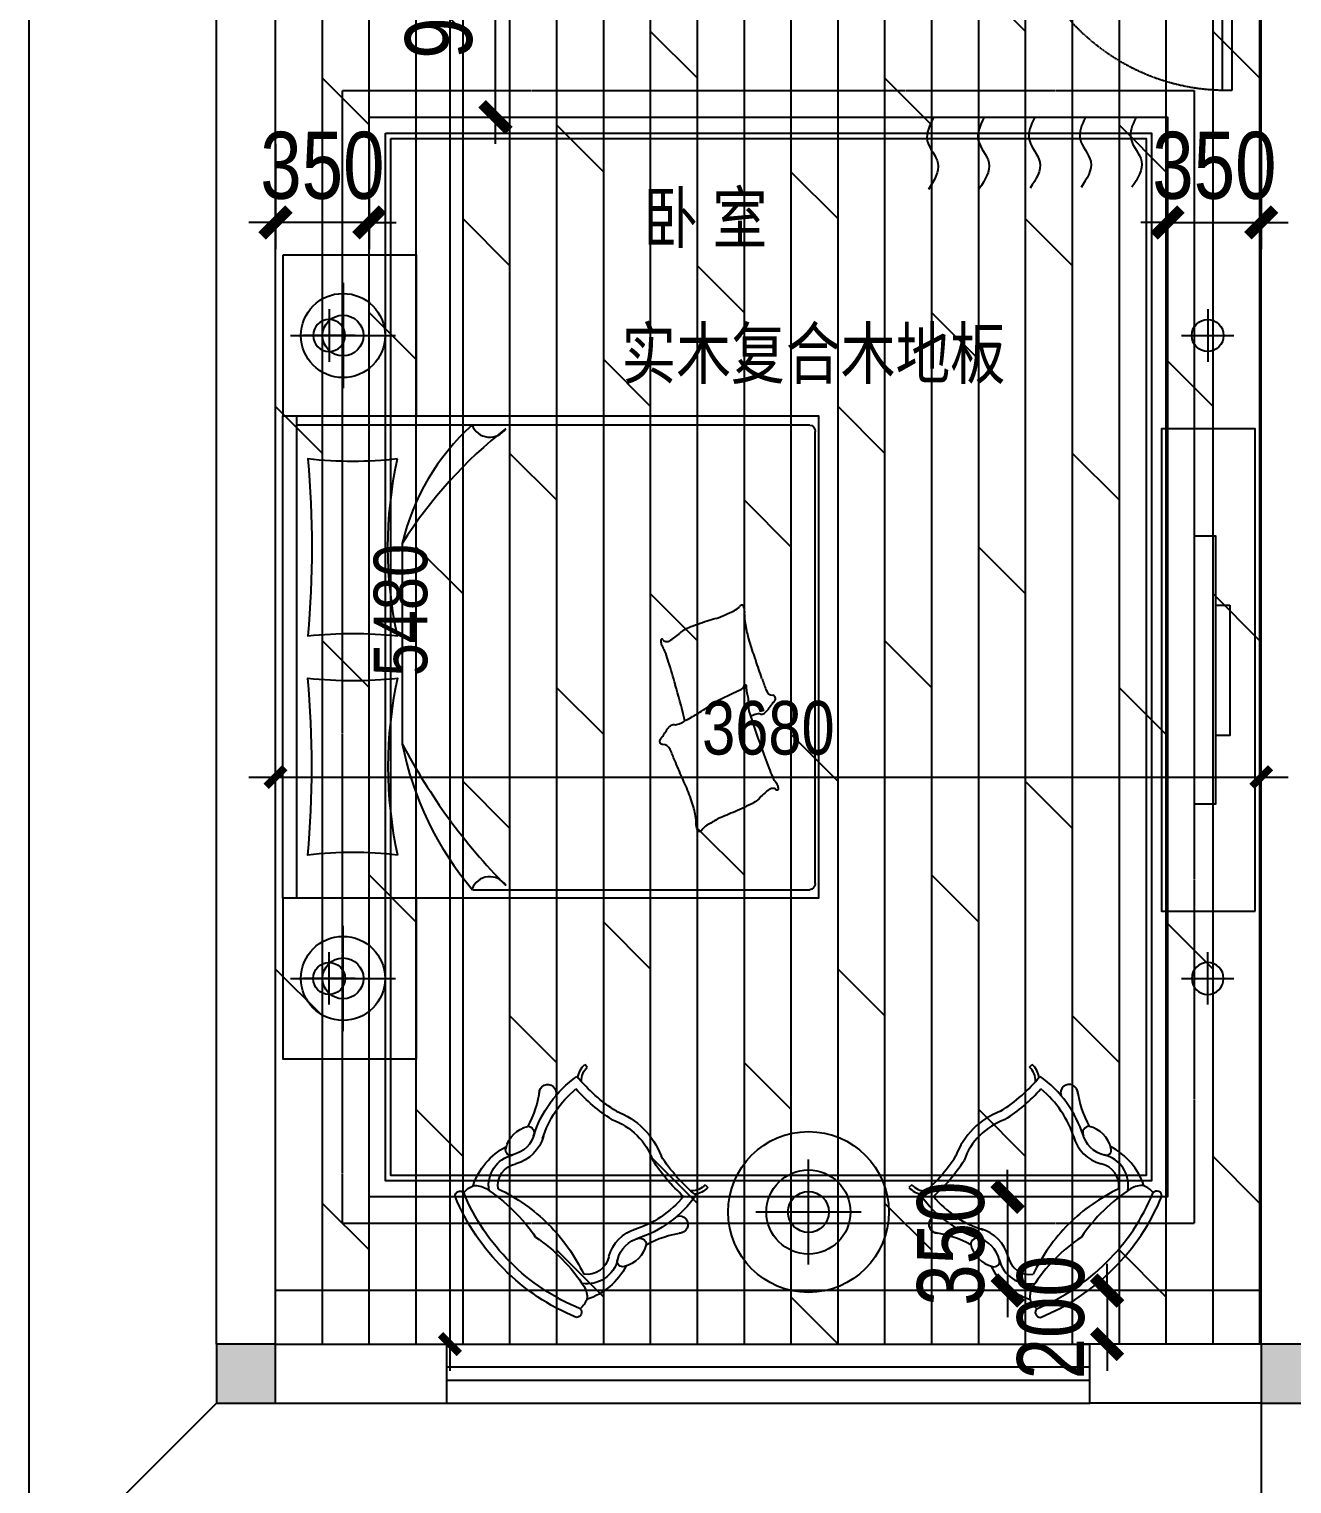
# Model space of a CAD drawing. Extents: x 160245 to 405305, y -111140 to 232735.
# Drawn here: x 165885 to 170600, y 211837 to 217267 of the extents above; entities that cross this region are included whole.
import ezdxf

# ---------------------------------------------------------------- set-up
doc = ezdxf.new("R2010")
doc.units = 0
doc.header["$LTSCALE"] = 10
doc.header["$MEASUREMENT"] = 0
doc.linetypes.add('CENTER2', pattern=[1.125, 0.75, -0.125, 0.125, -0.125])
doc.linetypes.add('DASH', pattern=[0.35, 0.25, -0.1])
doc.layers.get('Defpoints').update_dxf_attribs({"color": 229})
for name, color, linetype in [('C-ceiling 天花', 153, 'Continuous'), ('C-L-T 灯具尺寸', 9, 'Continuous'), ('C-Light 灯具', 107, 'Continuous'), ('Door 门', 107, 'Continuous'), ('P-Furniture 家具', 153, 'Continuous'), ('P-New Wall Size 隔墙尺寸', 8, 'Continuous'), ('P-O wall 原始墙体', 245, 'Continuous'), ('P-Stair 楼梯（原建筑设备）', 159, 'Continuous'), ('P-Text  平面文字', 9, 'Continuous'), ('P-window 窗', 107, 'Continuous'), ('地面布置图', 250, 'Continuous')]:
    doc.layers.add(name, color=color, linetype=linetype)
doc.styles.add('PDC DIM', font='PMingLiU-ExtB.ttf', dxfattribs={"width": 0.85})
doc.dimstyles.new('PDC-A2', dxfattribs={"dimscale": 0, "dimtxt": 2.5, "dimasz": 1, "dimexe": 1, "dimexo": 1, "dimgap": 0.7, "dimtad": 1, "dimdec": 0, "dimtxsty": 'PDC DIM', "dimblk": 'ARCHTICK', "dimcen": 1, "dimdle": 1, "dimclrd": 8, "dimclre": 8, "dimclrt": 9, "dimadec": 0, "dimazin": 0, "dimtfac": 1, "dimtdec": 0, "dimtix": 1, "dimtmove": 2, "dimatfit": 3, "dimldrblk": 'PDC A2 T R', "dimfxl": 10, "dimfxlon": 1, "dimarcsym": 0})

# ---------------------------------------------------------------- blocks, each defined once
blk = doc.blocks.new('A$C5E9C12C4')
at = {"color": 250, "linetype": 'ByBlock'}
for p, q in [((834.1, 1967.8), (834.1, 52.4)), ((2545, 1987.8), (858.1, 1987.8)), ((2569, 709.1), (2569, 1967.8)), ((1275.8, 446.3), (2024.2, 446.3)), ((500, 28.6), (500, 421.4)), ((2900, 28.6), (2900, 421.4)), ((303.6, 225), (696.4, 225)), ((3096.4, 225), (2703.6, 225))]:
    blk.add_line(p, q, dxfattribs=at)
at = {"linetype": 'ByBlock'}
blk.add_line((2600, 52.4), (800, 52.4), dxfattribs=at)
for points in [[(800, 0), (800, 2000), (2600, 2000), (2600, 0)], [(200, 0), (800, 0), (800, 500), (200, 500)], [(2600, 0), (3200, 0), (3200, 500), (2600, 500)]]:
    blk.add_lwpolyline(points, close=True, dxfattribs=at)
at = {"color": 250, "linetype": 'ByBlock'}
for points in [[(2328.3, 1583.4, 0.101392), (2346.2, 1564.3, -0.223768), (2351.8, 1553.9, -0.25558), (2349.2, 1550, -0.081563), (2334.6, 1545, -0.071805), (2318.2, 1543.8, 0.069985), (2301.4, 1542.7, 0.03546), (2245.4, 1528.7, 0.029432), (2181.1, 1504.7, 0.001554), (2150.3, 1491.2, -0.00152), (2118.7, 1477.5, -0.004735), (2086, 1463.6, 0.00382), (2045.5, 1446.5, 0.296001), (2026.9, 1419.4, -0.649774), (2007.1, 1410.9, -0.02319), (2002.4, 1414.3, 0.0288), (1998.6, 1417, 0.005727), (1991.9, 1421.2, -0.004358), (1983, 1426.7, -0.027528), (1965.5, 1439.1, -0.046214), (1956.5, 1447.7, -0.194121), (1952.6, 1460.9, 0.133719), (1949.7, 1480, 0.011505), (1931.8, 1513.9, 0.008882), (1906.5, 1556.9, 0.012426), (1870.9, 1611.6, -0.033612), (1858.8, 1632.3), (1836.7, 1677.3), (1819.6, 1712.1, 0.224341), (1805.7, 1722.7, -0.722772), (1805.5, 1729.8, -0.103513), (1809.1, 1730.2, 0.053465), (1816, 1730.4, 0.030109), (1838.2, 1734.1, -0.031436), (1859.4, 1737.7, -0.05324), (1873.9, 1738, 0.05518), (1887.9, 1738.4, 0.056271), (1912.2, 1743.6, 0.0108), (2032.9, 1784.8, 0.00456), (2114.4, 1815, 0.01125), (2146.9, 1828.1, 0.069394), (2164.1, 1838.2, -0.079756), (2179.3, 1846.7, -0.106399), (2193.2, 1849.2, -0.328642), (2197.3, 1846.8, -0.299547), (2195.5, 1841.4, 0.189917), (2190.9, 1834.1, 0.033518), (2190.5, 1825.8, 0.075627), (2191.3, 1822.2, 0.053489), (2194.8, 1816.1, 0.017838), (2208, 1799.3, 0.038394), (2226.2, 1781, -0.059529), (2237.4, 1768.8, -0.035943), (2249.4, 1748.6, -0.011245), (2280.3, 1681.2, -0.006203), (2293.1, 1650.3, 0.010783), (2300.6, 1632.6, 0.019485), (2305.8, 1622.2, 0.005062)], [(960.4, 428.5, -0.058596), (960.4, 94.3, -0.042773), (1620.8, 94.3, -0.052163), (1620.8, 428.5, -0.107964)], [(2439.6, 428.5, 0.058596), (2439.6, 94.3, 0.042773), (1779.2, 94.3, 0.052163), (1779.2, 428.5, 0.107964)]]:
    blk.add_lwpolyline(points, format="xyb", close=True, dxfattribs=at)
for centre, radius in [((500, 225), 157), ((2900, 225), 157), ((500, 225), 76.4), ((2900, 225), 76.4)]:
    blk.add_circle(centre, radius, dxfattribs=at)
for centre, radius, start, end in [((808.6, 772.9), 71, 291.0659, 56.8343), ((2191.6, 1893.4), 1712.5, 218.287, 237.6721), ((1004, 2397.5), 2201.7, 297.6031, 314.6948), ((2591.4, 772.9), 71, 123.1657, 248.9341), ((1476.3, 1291.3), 868.5, 222.3133, 256.6516), ((1797.9, 1611.8), 1187.3, 280.9894, 310.5056)]:
    blk.add_arc(centre, radius, start, end, dxfattribs=at)
at = {"color": 250, "linetype": 'ByBlock', "extrusion": (0, 0, -1)}
for centre, major_axis, start_param, end_param in [((858.1, 1967.8), (-24, 0), 0, 1.570796), ((2545, 1967.8), (24, 0), -1.570796, 0)]:
    blk.add_ellipse(centre, major_axis=major_axis, ratio=0.833333, start_param=start_param, end_param=end_param, dxfattribs=at)
at = {"color": 250, "linetype": 'ByBlock'}
for centre, major_axis, ratio, start_param, end_param in [((665.3, 4086.3), (2973.3, 0), 0.833333, -1.186496, -1.171214), ((1808.6, 1830.2), (-34.4, 0), 0.833333, 1.970378, 3.121515), ((1855.3, 1829.4), (-12.2, 0), 0.833333, 3.958241, 6.263107), ((1817.8, 1796.2), (-66.9, 0), 0.833333, 3.865498, 3.958241), ((1900.5, 1857.1), (-43.4, 0), 0.833333, 0.723905, 0.839074), ((2116.8, 2057.8), (367.2, 0), 0.833333, 3.980666, 4.003573), ((1465, 1424.4), (-634.1, 0), 0.833333, 3.98614, 4.003573), ((1747.4, 1689.3), (208.9, 0), 0.833333, 0.734464, 0.844548), ((1847.3, 1764.5), (-74.3, 0), 0.833333, 3.691331, 3.876056), ((1892.1, 1787.4), (21.7, 0), 0.833333, -0.217207, 0.549738), ((1446.6, 2213.3), (-598.7, 0), 0.833333, 1.856206, 1.973901), ((-517.2, 6050.7), (5604.8, 0), 0.833333, -1.167692, -1.161476), ((4044.8, -2712.4), (5857.8, 0), 0.833333, 1.974037, 1.980117), ((2505.7, 293.9), (1935.6, 0), 0.833333, 1.955096, 1.974037), ((1956.3, 1775.6), (-44, 0), 0.833333, -0.217207, 0.314514), ((2832.3, 2013.1), (965.2, 0), 0.833333, 3.456107, 3.479223), ((1522.7, 1715), (16.1, 0), 0.833333, 3.048091, 3.928657), ((1512.3, 1715.8), (5.57, 0), 0.833333, 2.047199, 3.048091), ((1532.1, 1683.8), (-48.9, 0), 0.833333, -1.419924, -1.094394), ((1460.2, 1662.7), (72.5, 0), 0.833333, 0.382878, 0.787064), ((1533.4, 1676.7), (57.5, 0), 0.833333, 1.43494, 1.721669), ((-842.9, 889.7), (2407.5, 701), 0.471108, 0.022718, 0.08572), ((1549.4, 1774.1), (60.5, 0), 0.833333, 4.576533, 4.856018), ((1498.9, 2064.6), (-412.8, 0), 0.833333, 1.714425, 1.856206), ((3092.7, 1931.8), (-1582.2, 0), 0.833333, 0.241571, 0.266382), ((3421.4, 2006.5), (1922.9, 0), 0.833333, 3.407974, 3.452952), ((1770.5, 1563.8), (-188.7, 0), 0.833333, 0.31136, 0.455068), ((1670.9, 1523.2), (-77.8, 0), 0.833333, 0.455068, 0.692904), ((1467.8, 1382.6), (-186.2, 0), 0.833333, 3.680998, 3.834497), ((2790.6, -912.1), (3019.2, 0), 0.833333, 1.860669, 1.903868), ((1959.6, 1409.6), (111.9, 0), 0.833333, 1.758186, 1.860669), ((1337.6, 1317.7), (-337.9, 0), 0.833333, 3.609654, 3.680998), ((1639.7, 1415.5), (-6.04, 0), 0.833333, -0.932369, 0.231794), ((1638, 1415.2), (-4.26, 0), 0.833333, 0.231794, 1.501884), ((1628, 1428.6), (-13.6, 0), 0.833333, 2.209223, 2.959949), ((1640, 1439.7), (-33.8, 0), 0.833333, 1.501884, 1.925887), ((1605.5, 1430.5), (37.8, 0), 0.833333, 0.25431, 0.468061), ((1568.5, 1437.7), (74, 0), 0.833333, -0.181643, -0.047623), ((1627.8, 1435.4), (14.7, 0), 0.833333, -0.047623, 0.25431), ((1631.7, 1458.4), (57.7, 0), 0.833333, -1.215705, -0.897354), ((1715.1, 1371.3), (76, 0), 0.833333, 1.967107, 2.244238), ((1996, 812), (-803.6, 0), 0.833333, -1.219485, -1.174486), ((3402.4, -2385.7), (4890.5, 0), 0.833333, 1.903868, 1.922108)]:
    blk.add_ellipse(centre, major_axis=major_axis, ratio=ratio, start_param=start_param, end_param=end_param, dxfattribs=at)
blk = doc.blocks.new('fffg')
blk.add_lwpolyline([(143.1, 669.9), (109, 669.9), (109, -130.1), (143.1, -130.1)], close=True)
at = {"color": 8, "linetype": 'DASH'}
blk.add_arc((123.2, -110.2), 780.4, 88.5421, 181.4579, dxfattribs=at)
blk = doc.blocks.new('SSSS')
for p, q in [((856794.1, 499668.7, -15375), (856784, 499678.4, -15375)), ((857218.2, 499214.4, -15375), (857227.2, 499203.6, -15375))]:
    blk.add_line(p, q)
at = {"extrusion": (0, 0, -1)}
for centre, major_axis, start_param, end_param in [((857290.5, 500127.2, -15375), (13.2, 13.2), 3.155607, 5.575796), ((856951.9, 499393.9, -15375), (647.7, 511.5), -0.477574, -0.079847), ((857320.2, 499837.3, -15375), (178.7, 178.7), 4.437093, 5.218793), ((857319.3, 500067.5, -15375), (49.4, 49.4), 3.38514, 4.109763), ((857334.1, 500042.4, -15375), (64.8, 64.8), 4.351156, 4.827121), ((856951.8, 499393.8, -15375), (641.5, 461.8), -0.522611, -0.124183), ((857243.5, 499904.9, -15375), (82.9, 82.9), 4.194514, 5.69631), ((857820.5, 500369.2, -15375), (525.8, 390.3), 2.840921, 3.238211), ((857127.7, 499854.2, -15375), (77.7, 77.7), 4.200346, 5.299936), ((857112.8, 499943.8, -15375), (13.7, 13.7), -1.141, 1.209896), ((857244.3, 499904, -15375), (59.1, 59.1), 4.165911, 5.671809), ((857877, 500254.3, -15375), (476.4, 476.4), 3.176041, 3.517832), ((856954.9, 499390.7, -15375), (669, 483.3), -0.127957, 0.26977), ((857024.3, 499965, -15375), (77.7, 77.7), 1.052146, 2.151735), ((857024.9, 499964.3, -15375), (101.8, 101.8), 1.072742, 2.131397), ((856954.8, 499390.6, -15375), (652.7, 445.9), -0.15433, 0.244098), ((857172.7, 499446, -15375), (355.5, 243.2), 4.391398, 5.039042), ((856895.2, 499813.3, -15375), (22.6, 22.6), 2.079527, 5.5707), ((856841.5, 500244.7, -15375), (285.2, 285.2), 1.892603, 2.247891), ((857046.4, 499883.2, -15375), (17.4, 17.4), 1.936621, 3.954463), ((857172.7, 499446, -15375), (279.9, 279.9), 4.65198, 5.224488), ((857877, 500254.3, -15375), (476.4, 476.4), 2.83425, 3.176041), ((857987.6, 500190.1, -15375), (545.9, 361.6), 2.766543, 3.163834), ((856841, 499623.7, -15375), (55.9, 55.9), 4.691991, 5.409), ((856841, 499623.7, -15375), (46, 46), 4.691991, 5.596688), ((856410.2, 499233.3, -15375), (447.2, 447.2), -0.060105, 0.252149), ((856415.6, 499229.6, -15375), (470, 470), -0.019263, 0.246227), ((857483.9, 499647.3, -15375), (59.1, 59.1), 0.680273, 2.186171), ((857484.8, 499646.4, -15375), (82.9, 82.9), 0.655771, 2.157568), ((857422.6, 499727.6, -15375), (178.7, 178.7), 1.133288, 1.914989), ((857652.2, 499710.8, -15375), (49.4, 49.4), 2.242319, 2.966941), ((857628.2, 499727.4, -15375), (-64.8, 64.8), 3.095756, 3.571721), ((857709.8, 499678, -15375), (-13.2, 13.2), 2.347081, 4.767271), ((857224.7, 499645.6, -15375), (201.6, 201.6), 3.176041, 3.602051), ((857224.7, 499645.6, -15375), (176.9, 176.9), 3.176041, 3.6236), ((857529, 499424.3, -15375), (101.8, 101.8), 4.220684, 5.27934), ((857529.6, 499423.6, -15375), (77.7, 77.7), 4.200346, 5.299936), ((857514.6, 499513.4, -15375), (13.7, 13.7), -1.141, 1.209896), ((857224.7, 499645.6, -15375), (176.9, 176.9), 2.728481, 3.176041), ((857022.1, 499607.4, -15375), (279.9, 279.9), 1.127593, 1.700102), ((857426.2, 499534.4, -15375), (77.7, 77.7), 1.052146, 2.151735), ((857224.7, 499645.6, -15375), (201.6, 201.6), 2.750031, 3.176041), ((856754, 498867, -15375), (470, 470), -0.177331, 0.08816), ((857022.1, 499607.4, -15375), (349.3, 251.9), 0.966914, 1.614558), ((857796, 499222, -15375), (285.2, 285.2), 4.104191, 4.459478), ((857449.5, 499451.3, -15375), (17.4, 17.4), 2.397619, 4.415461), ((856757.4, 498861.3, -15375), (447.2, 447.2), -0.183253, 0.129001), ((857369.4, 499305.2, -15375), (22.6, 22.6), 0.781382, 4.272554), ((857176.5, 499264.3, -15375), (46, 46), 0.755393, 1.66009), ((857176.5, 499264.3, -15375), (55.9, 55.9), 0.943081, 1.66009)]:
    blk.add_ellipse(centre, major_axis=major_axis, ratio=1, start_param=start_param, end_param=end_param, dxfattribs=at)
blk = doc.blocks.new('_ArchTick')
at = {"color": 0, "linetype": 'ByBlock', "const_width": 0.4}
blk.add_lwpolyline([(-0.5, -0.5), (0.5, 0.5)], dxfattribs=at)
blk = doc.blocks.new('*D1458')
at = {"layer": 'Defpoints', "color": 0, "ltscale": 0.5}
for p in [(170485.5, 214475.2), (166805.5, 214366.4), (170485.5, 214366.4)]:
    blk.add_point(p, dxfattribs=at)
at = {"layer": 'P-New Wall Size 隔墙尺寸', "color": 8, "lineweight": -2, "ltscale": 0.5}
for p, q in [((166805.5, 214466.4), (166805.5, 214575.2)), ((170485.5, 214466.4), (170485.5, 214575.2)), ((166705.5, 214475.2), (170585.5, 214475.2))]:
    blk.add_line(p, q, dxfattribs=at)
at = {"layer": 'P-New Wall Size 隔墙尺寸', "color": 8, "lineweight": -2, "ltscale": 0.5, "xscale": 70.0000005268302, "yscale": 70.0000005268302, "zscale": 70.0000005268302, "rotation": 180}
blk.add_blockref('_ArchTick', (166805.5, 214475.2), dxfattribs=at)
at = {"layer": 'P-New Wall Size 隔墙尺寸', "color": 8, "lineweight": -2, "ltscale": 0.5, "xscale": 70.0000005268302, "yscale": 70.0000005268302, "zscale": 70.0000005268302}
blk.add_blockref('_ArchTick', (170485.5, 214475.2), dxfattribs=at)
at = {"layer": 'P-New Wall Size 隔墙尺寸', "color": 9, "ltscale": 0.5, "insert": (168645.5, 214657.8), "char_height": 200, "attachment_point": 5, "style": 'PDC DIM'}
blk.add_mtext('3680', dxfattribs=at)
blk = doc.blocks.new('PDC A2 T R')
at = {"color": 0, "linetype": 'ByBlock'}
blk.add_line((0, 0), (-2, 0), dxfattribs=at)
for points in [[(-2.147, 0.886), (-1.491, 1.345), (-0.6, 0), (0, 0)], [(-2.147, -0.886), (-1.491, -1.345), (-0.6, 0), (0, 0)]]:
    blk.add_solid(points, dxfattribs=at)
blk = doc.blocks.new('*D1459')
at = {"layer": 'Defpoints', "color": 0, "ltscale": 0.5}
for p in [(167375, 217838.5), (167375, 212358.5), (167456.6, 212358.5)]:
    blk.add_point(p, dxfattribs=at)
at = {"layer": 'P-New Wall Size 隔墙尺寸', "color": 8, "lineweight": -2, "ltscale": 0.5}
for p, q in [((167456.6, 217938.5), (167456.6, 212258.5)), ((167456.6, 217838.5), (167556.6, 217838.5)), ((167456.6, 212358.5), (167556.6, 212358.5))]:
    blk.add_line(p, q, dxfattribs=at)
at = {"layer": 'P-New Wall Size 隔墙尺寸', "color": 8, "lineweight": -2, "ltscale": 0.5, "xscale": 70.0000005268302, "yscale": 70.0000005268302, "zscale": 70.0000005268302}
for p, rotation in [((167456.6, 217838.5), 90), ((167456.6, 212358.5), 270)]:
    blk.add_blockref('_ArchTick', p, dxfattribs=dict(at, rotation=rotation))
at = {"layer": 'P-New Wall Size 隔墙尺寸', "color": 9, "ltscale": 0.5, "insert": (167273.4, 215098.5), "char_height": 200, "attachment_point": 5, "rotation": 90, "style": 'PDC DIM'}
blk.add_mtext('5480', dxfattribs=at)
blk = doc.blocks.new('A$C1B4525BF')
for p, q in [((1.222, 0), (1.222, 2.444)), ((2.444, 1.222), (0, 1.222))]:
    blk.add_line(p, q)
blk.add_circle((1.222, 1.222), 0.744)
blk = doc.blocks.new('*D1477')
at = {"layer": 'C-L-T 灯具尺寸', "color": 8, "lineweight": -2}
for p, q in [((169538.7, 212908.5), (169538.7, 213008.5)), ((170035.5, 212908.5), (169438.7, 212908.5)), ((169538.7, 212908.5), (169538.7, 212558.5)), ((170035.5, 212558.5), (169438.7, 212558.5)), ((169538.7, 212558.5), (169538.7, 212458.5))]:
    blk.add_line(p, q, dxfattribs=at)
at = {"layer": 'Defpoints', "color": 0}
for p in [(170135.5, 212908.5), (169538.7, 212558.5), (170135.5, 212558.5)]:
    blk.add_point(p, dxfattribs=at)
at = {"layer": 'C-L-T 灯具尺寸', "color": 8, "lineweight": -2, "xscale": 99.99999927143045, "yscale": 99.99999927143045, "zscale": 99.99999927143045}
for p, rotation in [((169538.7, 212908.5), 270), ((169538.7, 212558.5), 90)]:
    blk.add_blockref('_ArchTick', p, dxfattribs=dict(at, rotation=rotation))
at = {"layer": 'C-L-T 灯具尺寸', "color": 9, "insert": (169327.2, 212733.5), "char_height": 250, "attachment_point": 5, "rotation": 90, "style": 'PDC DIM'}
blk.add_mtext('350', dxfattribs=at)
blk = doc.blocks.new('*D1478')
at = {"layer": 'C-L-T 灯具尺寸', "color": 8, "lineweight": -2}
for p, q in [((169909.9, 212558.5), (169909.9, 212658.5)), ((170035.5, 212558.5), (169809.9, 212558.5)), ((169909.9, 212558.5), (169909.9, 212358.5)), ((170065.5, 212358.5), (169809.9, 212358.5)), ((169909.9, 212358.5), (169909.9, 212258.5))]:
    blk.add_line(p, q, dxfattribs=at)
at = {"layer": 'Defpoints', "color": 0}
for p in [(170135.5, 212558.5), (169909.9, 212358.5), (170165.5, 212358.5)]:
    blk.add_point(p, dxfattribs=at)
at = {"layer": 'C-L-T 灯具尺寸', "color": 8, "lineweight": -2, "xscale": 99.99999927143045, "yscale": 99.99999927143045, "zscale": 99.99999927143045}
for p, rotation in [((169909.9, 212558.5), 270), ((169909.9, 212358.5), 90)]:
    blk.add_blockref('_ArchTick', p, dxfattribs=dict(at, rotation=rotation))
at = {"layer": 'C-L-T 灯具尺寸', "color": 9, "insert": (169700.7, 212458.5), "char_height": 250, "attachment_point": 5, "rotation": 90, "style": 'PDC DIM'}
blk.add_mtext('200', dxfattribs=at)
blk = doc.blocks.new('*D1479')
at = {"layer": 'C-L-T 灯具尺寸', "color": 8, "lineweight": -2}
for p, q in [((167626.7, 216838.5), (167626.7, 217938.5)), ((167255.5, 217838.5), (167726.7, 217838.5)), ((167255.5, 216938.5), (167726.7, 216938.5))]:
    blk.add_line(p, q, dxfattribs=at)
at = {"layer": 'Defpoints', "color": 0}
for p in [(167155.5, 217838.5), (167626.7, 217838.5), (167155.5, 216938.5)]:
    blk.add_point(p, dxfattribs=at)
at = {"layer": 'C-L-T 灯具尺寸', "color": 8, "lineweight": -2, "xscale": 99.99999927143045, "yscale": 99.99999927143045, "zscale": 99.99999927143045}
for p, rotation in [((167626.7, 217838.5), 90), ((167626.7, 216938.5), 270)]:
    blk.add_blockref('_ArchTick', p, dxfattribs=dict(at, rotation=rotation))
at = {"layer": 'C-L-T 灯具尺寸', "color": 9, "insert": (167415.9, 217388.5), "char_height": 250, "attachment_point": 5, "rotation": 90, "style": 'PDC DIM'}
blk.add_mtext('900', dxfattribs=at)
blk = doc.blocks.new('*D1480')
at = {"layer": 'C-L-T 灯具尺寸', "color": 8, "lineweight": -2}
for p, q in [((166805.5, 216838.5), (166805.5, 216445.7)), ((167155.5, 216838.5), (167155.5, 216445.7)), ((166805.5, 216545.7), (166705.5, 216545.7)), ((167155.5, 216545.7), (166805.5, 216545.7)), ((167155.5, 216545.7), (167255.5, 216545.7))]:
    blk.add_line(p, q, dxfattribs=at)
at = {"layer": 'Defpoints', "color": 0}
for p in [(166805.5, 216938.5), (167155.5, 216938.5), (166805.5, 216545.7)]:
    blk.add_point(p, dxfattribs=at)
at = {"layer": 'C-L-T 灯具尺寸', "color": 8, "lineweight": -2, "xscale": 99.99999927143045, "yscale": 99.99999927143045, "zscale": 99.99999927143045}
blk.add_blockref('_ArchTick', (166805.5, 216545.7), dxfattribs=at)
at = {"layer": 'C-L-T 灯具尺寸', "color": 8, "lineweight": -2, "xscale": 99.99999927143045, "yscale": 99.99999927143045, "zscale": 99.99999927143045, "rotation": 180}
blk.add_blockref('_ArchTick', (167155.5, 216545.7), dxfattribs=at)
at = {"layer": 'C-L-T 灯具尺寸', "color": 9, "insert": (166980.5, 216757.2), "char_height": 250, "attachment_point": 5, "style": 'PDC DIM'}
blk.add_mtext('350', dxfattribs=at)
blk = doc.blocks.new('*D1481')
at = {"layer": 'C-L-T 灯具尺寸', "color": 8, "lineweight": -2}
for p, q in [((170135.5, 216838.5), (170135.5, 216445.7)), ((170485.5, 216838.5), (170485.5, 216445.7)), ((170135.5, 216545.7), (170035.5, 216545.7)), ((170135.5, 216545.7), (170485.5, 216545.7)), ((170485.5, 216545.7), (170585.5, 216545.7))]:
    blk.add_line(p, q, dxfattribs=at)
at = {"layer": 'Defpoints', "color": 0}
for p in [(170135.5, 216938.5), (170485.5, 216938.5), (170485.5, 216545.7)]:
    blk.add_point(p, dxfattribs=at)
at = {"layer": 'C-L-T 灯具尺寸', "color": 8, "lineweight": -2, "xscale": 99.99999927143045, "yscale": 99.99999927143045, "zscale": 99.99999927143045}
blk.add_blockref('_ArchTick', (170135.5, 216545.7), dxfattribs=at)
at = {"layer": 'C-L-T 灯具尺寸', "color": 8, "lineweight": -2, "xscale": 99.99999927143045, "yscale": 99.99999927143045, "zscale": 99.99999927143045, "rotation": 180}
blk.add_blockref('_ArchTick', (170485.5, 216545.7), dxfattribs=at)
at = {"layer": 'C-L-T 灯具尺寸', "color": 9, "insert": (170310.5, 216757.2), "char_height": 250, "attachment_point": 5, "style": 'PDC DIM'}
blk.add_mtext('350', dxfattribs=at)

msp = doc.modelspace()

# ---------------------------------------------------------------- hatches: boundary and pattern name
at = {"layer": '地面布置图'}
h = msp.add_hatch(dxfattribs=at)
h.set_pattern_fill('DOLMIT', color=256, scale=700, angle=90, style=0, double=1)
h.set_pattern_definition([(90, (166805.49, 212358.52), (-175, 1e-14), []), (135, (166805.5, 212358.5), (-350, -350), [247.487, -494.975])])
h.paths.add_polyline_path([(166805.5, 212358.5), (167445.5, 212358.5), (169845.5, 212358.5), (170485.5, 212358.5), (170485.5, 217838.5), (170375.5, 217838.5), (169575.5, 217838.5), (169095.5, 217838.5), (166805.5, 217838.5)])
h.paths.add_polyline_path([(168032.3, 215854.1), (169724.1, 215854.1), (169724.1, 216241.2), (168032.3, 216241.2)], flags=24)
h.paths.add_polyline_path([(168114.1, 216362.2), (168746.3, 216362.2), (168746.3, 216745.3), (168114.1, 216745.3)], flags=24)

# ---------------------------------------------------------------- linework, layer by layer
at = {"layer": 'C-ceiling 天花'}
msp.add_line((170485.5, 212558.5), (166805.5, 212558.5), dxfattribs=at)
at = {"layer": 'C-ceiling 天花', "color": 2, "linetype": 'CENTER2'}
msp.add_lwpolyline([(167055.5, 217038.5), (170235.5, 217038.5), (170235.5, 212808.5), (167055.5, 212808.5)], close=True, dxfattribs=at)
at = {"layer": 'C-ceiling 天花'}
msp.add_lwpolyline([(167155.5, 216938.5), (170135.5, 216938.5), (170135.5, 212908.5), (167155.5, 212908.5)], close=True, dxfattribs=at)
at = {"layer": 'C-ceiling 天花', "color": 8}
for points in [[(167215.5, 216878.5), (170075.5, 216878.5), (170075.5, 212968.5), (167215.5, 212968.5)], [(167235.5, 216858.5), (170055.5, 216858.5), (170055.5, 212988.5), (167235.5, 212988.5)]]:
    msp.add_lwpolyline(points, close=True, dxfattribs=at)
at = {"layer": 'C-ceiling 天花', "color": 250}
for points, knots in [([(169262.1, 216938.5), (169247.4, 216908.7), (169217.6, 216848.2), (169304, 216764.5), (169263.9, 216701.9), (169242.8, 216669)], [0, 0, 0, 0, 90.870902, 184.176214, 287.967404, 287.967404, 287.967404, 287.967404]), ([(169450, 216936.3), (169436.1, 216907.9), (169409.1, 216849.2), (169494.1, 216766.7), (169454, 216704.2), (169432.9, 216671.2)], [4.552038, 4.552038, 4.552038, 4.552038, 90.871253, 184.177288, 287.968865, 287.968865, 287.968865, 287.968865]), ([(169639, 216936.3), (169625.5, 216908.7), (169599.9, 216850.7), (169684.2, 216769), (169644.1, 216706.4), (169623, 216673.4)], [6.828459, 6.828459, 6.828459, 6.828459, 90.871253, 184.177288, 287.968865, 287.968865, 287.968865, 287.968865]), ([(169828.1, 216936.3), (169815, 216909.5), (169790.6, 216852.3), (169874.3, 216771.2), (169834.2, 216708.6), (169813.1, 216675.7)], [9.105363, 9.105363, 9.105363, 9.105363, 90.871253, 184.177288, 287.968865, 287.968865, 287.968865, 287.968865]), ([(170017.1, 216936.3), (170004.2, 216909.8), (169980.6, 216853.1), (170063.9, 216772.4), (170023.8, 216709.8), (170002.7, 216676.8)], [10.284634, 10.284634, 10.284634, 10.284634, 90.871253, 184.177288, 287.968865, 287.968865, 287.968865, 287.968865])]:
    msp.add_open_spline(points, degree=3, knots=knots, dxfattribs=at)
at = {"layer": 'P-Furniture 家具', "linetype": 'ByBlock'}
for p, q in [((168795.1, 212655.3), (168795.1, 213048)), ((168598.7, 212851.7), (168991.5, 212851.7))]:
    msp.add_line(p, q, dxfattribs=at)
at = {"layer": 'P-Furniture 家具'}
msp.add_lwpolyline([(170462.5, 213974.9), (170462.5, 215774.9), (170112.5, 215774.9), (170112.5, 213974.9)], close=True, dxfattribs=at)
at = {"layer": 'P-Furniture 家具', "color": 8}
for points in [[(170235.5, 215374.9), (170235.5, 214374.9), (170315.5, 214374.9), (170315.5, 215374.9)], [(170368.4, 215116.6), (170368.4, 214631), (170315.5, 214631), (170315.5, 215116.6)]]:
    msp.add_lwpolyline(points, close=True, dxfattribs=at)
at = {"layer": 'P-Furniture 家具'}
msp.add_circle((168795.1, 212851.7), 300, dxfattribs=at)
at = {"layer": 'P-Furniture 家具', "linetype": 'ByBlock'}
for radius in [157, 76.4]:
    msp.add_circle((168795.1, 212851.7), radius, dxfattribs=at)
at = {"layer": 'P-O wall 原始墙体'}
for p, q in [((170485.5, 212358.5), (170485.5, 218438.5)), ((166585.5, 212358.5), (166585.5, 217838.5)), ((166805.5, 212358.5), (166805.5, 217838.5)), ((166585.5, 212358.5), (166585.5, 212138.5)), ((166805.5, 212358.5), (166585.5, 212358.5)), ((166585.5, 212358.5), (166585.5, 212138.5)), ((166805.5, 212358.5), (167445.5, 212358.5)), ((166805.5, 212138.5), (166805.5, 212358.5)), ((167445.5, 212138.5), (167445.5, 212358.5)), ((170485.5, 212358.5), (169845.5, 212358.5)), ((169845.5, 212138.5), (169845.5, 212358.5)), ((170485.5, 212358.5), (170485.5, 212138.5)), ((170705.5, 212358.5), (170485.5, 212358.5)), ((170485.5, 212358.5), (170485.5, 212138.5)), ((166585.5, 212138.5), (166805.5, 212138.5)), ((166805.5, 212138.5), (167445.5, 212138.5)), ((170485.5, 212138.5), (169845.5, 212138.5)), ((170485.5, 212138.5), (170705.5, 212138.5))]:
    msp.add_line(p, q, dxfattribs=at)
for points in [[(166585.5, 212358.5), (166805.5, 212358.5), (166585.5, 212138.5), (166805.5, 212138.5)], [(170485.5, 212358.5), (170705.5, 212358.5), (170485.5, 212138.5), (170705.5, 212138.5)]]:
    msp.add_solid(points, dxfattribs=at)
at = {"layer": 'P-Stair 楼梯（原建筑设备）'}
for p, q in [((165885.5, 211438.5), (165885.5, 219216)), ((166585.5, 212138.5), (165885.5, 211438.5)), ((170485.5, 212138.5), (170485.5, 209648.5))]:
    msp.add_line(p, q, dxfattribs=at)
at = {"layer": 'P-window 窗'}
for p, q in [((167445.5, 212358.5), (169845.5, 212358.5)), ((167445.5, 212273.5), (169845.5, 212273.5)), ((167445.5, 212223.5), (169845.5, 212223.5)), ((167445.5, 212138.5), (169845.5, 212138.5))]:
    msp.add_line(p, q, dxfattribs=at)

# ---------------------------------------------------------------- block references
at = {"layer": 'C-Light 灯具', "yscale": 80.00000350745395, "zscale": 80.00000350745395, "rotation": 180}
for p, xscale in [((166907.7, 216221.3), -80.00000350745395), ((170383.3, 216221.3), 80.00000350745395)]:
    msp.add_blockref('A$C1B4525BF', p, dxfattribs=dict(at, xscale=xscale))
at = {"layer": 'C-Light 灯具', "yscale": 80.00000350745395, "zscale": 80.00000350745395}
for p, xscale in [((166907.7, 213625.7), 80.00000350745395), ((170383.3, 213625.7), -80.00000350745395)]:
    msp.add_blockref('A$C1B4525BF', p, dxfattribs=dict(at, xscale=xscale))
at = {"layer": 'Door 门', "xscale": -1, "rotation": 180}
msp.add_blockref('fffg', (170232.4, 217708.4), dxfattribs=at)
at = {"layer": 'P-Furniture 家具', "linetype": 'ByBlock', "rotation": 270}
msp.add_blockref('A$C5E9C12C4', (166832.4, 216623.5), dxfattribs=at)
at = {"layer": 'P-Furniture 家具', "rotation": 182.0301906156893}
msp.add_blockref('SSSS', (1006964.4, 742660.8, 15375), dxfattribs=at)
at = {"layer": 'P-Furniture 家具', "xscale": -1, "rotation": 177.9698093842464}
msp.add_blockref('SSSS', (-669374.2, 742660.8, 15375), dxfattribs=at)

# ---------------------------------------------------------------- texts
at = {"layer": 'P-Text  平面文字', "style": 'PDC DIM', "width": 0.8}
msp.add_text('卧 室', height=187.5, dxfattribs=at).set_placement((168178, 216469.7))
at = {"layer": '地面布置图', "style": 'PDC DIM', "width": 0.8}
msp.add_text('实木复合木地板', height=187.5, dxfattribs=at).set_placement((168096.8, 215963.1))

# ---------------------------------------------------------------- dimensions: what is measured, and where the dimension line sits
at = {"layer": 'C-L-T 灯具尺寸'}
for base, p1, p2, picture, middle in [((167626.7, 217838.5), (167155.5, 216938.5), (167155.5, 217838.5), '*D1479', (167415.9, 217388.5)), ((169538.7, 212558.5), (170135.5, 212908.5), (170135.5, 212558.5), '*D1477', (169327.2, 212733.5)), ((169909.9, 212358.5), (170135.5, 212558.5), (170165.5, 212358.5), '*D1478', (169700.7, 212458.5))]:
    dim = msp.add_linear_dim(base=base, p1=p1, p2=p2, angle=90, dimstyle='PDC-A2', override={"dimscale": 99.999999}, dxfattribs=at)
    dim.commit()
    dim.dimension.update_dxf_attribs({"geometry": picture, "text_midpoint": middle})
for base, p1, p2, picture, middle in [((166805.5, 216545.7), (167155.5, 216938.5), (166805.5, 216938.5), '*D1480', (166980.5, 216757.2)), ((170485.5, 216545.7), (170135.5, 216938.5), (170485.5, 216938.5), '*D1481', (170310.5, 216757.2))]:
    dim = msp.add_linear_dim(base=base, p1=p1, p2=p2, dimstyle='PDC-A2', override={"dimscale": 99.999999}, dxfattribs=at)
    dim.commit()
    dim.dimension.update_dxf_attribs({"geometry": picture, "text_midpoint": middle})
at = {"layer": 'P-New Wall Size 隔墙尺寸', "ltscale": 0.5}
dim = msp.add_linear_dim(base=(167456.6, 212358.5), p1=(167375, 217838.5), p2=(167375, 212358.5), angle=90, dimstyle='PDC-A2', override={"dimscale": 100.000001, "dimtxt": 2, "dimasz": 0.7}, dxfattribs=at)
dim.commit()
dim.dimension.update_dxf_attribs({"geometry": '*D1459', "text_midpoint": (167273.4, 215098.5)})
dim = msp.add_linear_dim(base=(170485.5, 214475.2), p1=(166805.5, 214366.4), p2=(170485.5, 214366.4), dimstyle='PDC-A2', override={"dimscale": 100.000001, "dimtxt": 2, "dimasz": 0.7}, dxfattribs=at)
dim.commit()
dim.dimension.update_dxf_attribs({"geometry": '*D1458', "text_midpoint": (168645.5, 214657.8)})

doc.saveas('drawing.dxf')
